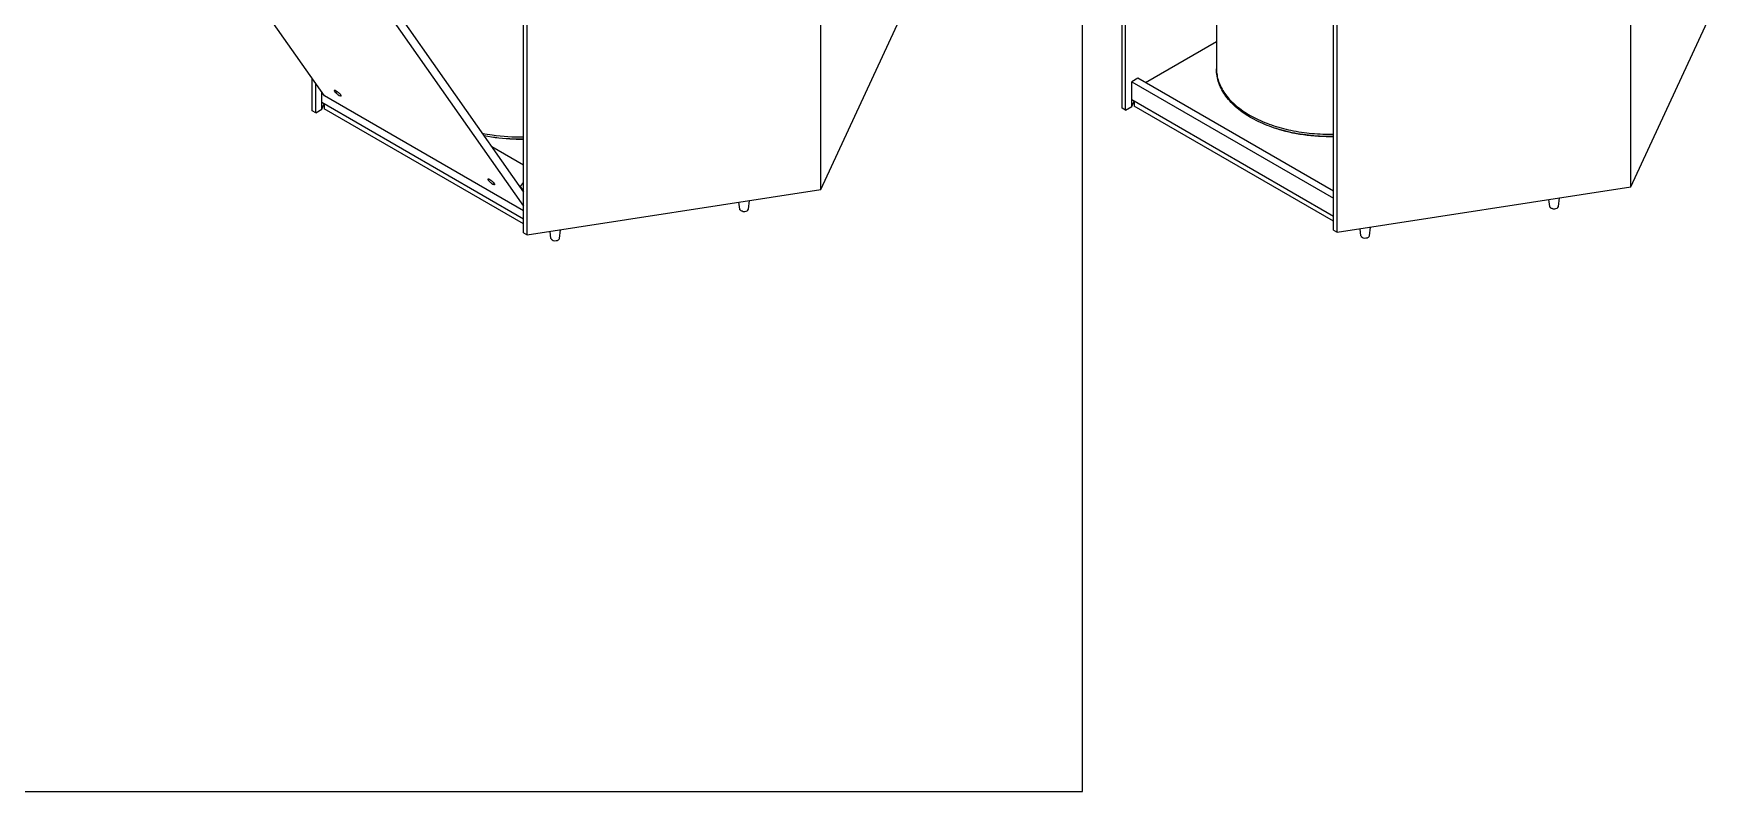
# Model space of a CAD drawing. Header units: millimetres. Extents: x 0 to 1478, y 0 to 841.
# Drawn here: x 706 to 1478, y 0 to 349 of the extents above; entities that cross this region are included whole.
import ezdxf

# ---------------------------------------------------------------- set-up
doc = ezdxf.new("R2010")
doc.units = ezdxf.units.MM
doc.header["$LTSCALE"] = 65.395
doc.layers.get('0').update_dxf_attribs({"linetype": 'CONTINUOUS'})
doc.layers.add('AXIS', color=7, linetype='CONTINUOUS')
doc.layers.add('SURFACES', color=7, linetype='CONTINUOUS')

msp = doc.modelspace()

# ---------------------------------------------------------------- linework, layer by layer
at = {"color": 7, "linetype": 'Continuous'}
for p, q in [((1189, 0), (1189, 841)), ((1441.51, 278.29), (1441.51, 555.9)), ((1068.59, 277.06), (1068.59, 554.67)), ((931.72, 257.08), (931.72, 534.69)), ((933.36, 256.14), (933.36, 533.75)), ((1304.65, 258.31), (1304.65, 535.92)), ((1306.28, 257.37), (1306.28, 534.98)), ((815.16, 435.17), (931.72, 269.34)), ((817.61, 438.22), (931.72, 275.87)), ((839.99, 320.12), (762.41, 430.49)), ((1068.59, 277.06), (1104.82, 355.13)), ((1441.51, 278.29), (1477.75, 356.36)), ((1218.11, 326.24), (1250.75, 345.08)), ((1214.58, 328.28), (1211.75, 326.64)), ((1211.75, 326.64), (1304.65, 273.01)), ((1211.75, 315.21), (1211.75, 326.64)), ((1304.65, 276.27), (1214.58, 328.28)), ((838.82, 313.98), (838.82, 321.78)), ((838.82, 317.25), (931.72, 263.61)), ((931.72, 267.16), (839.99, 320.12)), ((1211.75, 318.48), (1304.65, 264.84)), ((931.72, 288.19), (917.15, 296.61)), ((930.26, 278.44), (931.72, 280.27)), ((1306.28, 257.37), (1441.51, 278.29)), ((933.36, 256.14), (1068.59, 277.06)), ((931.72, 257.08), (933.36, 256.14)), ((1304.65, 258.31), (1306.28, 257.37)), ((0, 0), (1189, 0))]:
    msp.add_line(p, q, dxfattribs=at)
at = {"color": 9, "linetype": 'Continuous'}
msp.add_line((1250.87, 330.44), (1250.88, 330.36), dxfattribs=at)
msp.add_lwpolyline([(1250.88, 330.44), (1250.88, 330.39), (1250.89, 330.36)], dxfattribs=at)
for centre, radius, start, end in [((1268.12, 332.53), 17.37, 180.00103, 183.21726), ((1268.22, 332.53), 17.47, 183.22021, 186.88658)]:
    msp.add_arc(centre, radius, start, end, dxfattribs=at)
at = {"color": 7, "linetype": 'Continuous'}
for points, knots in [([(1304.65, 301.47), (1301.22, 301.39), (1294.41, 301.64), (1284.5, 303.19), (1275.28, 305.84), (1267.09, 309.54), (1260.23, 314.17), (1254.95, 319.63), (1252.08, 324.89), (1250.94, 329.24), (1250.75, 331.44), (1250.75, 332.53)], [0, 0, 0, 0, 0.151097, 0.29905, 0.440323, 0.572122, 0.692859, 0.802643, 0.903603, 0.952104, 1, 1, 1, 1]), ([(931.72, 300.24), (930.18, 300.21), (924.09, 300.23), (917.99, 300.89), (913.52, 301.77)], [0, 0, 0, 0, 0.252613, 1, 1, 1, 1]), ([(931.72, 300.11), (930.19, 300.08), (924.11, 300.11), (918.04, 300.78), (913.58, 301.68)], [0, 0, 0, 0, 0.252821, 1, 1, 1, 1]), ([(1304.65, 301.34), (1300.03, 301.24), (1290.96, 301.76), (1282.08, 303.78), (1277.89, 305.19)], [0, 0, 0, 0, 0.511016, 1, 1, 1, 1])]:
    msp.add_open_spline(points, degree=3, knots=knots, dxfattribs=at)
at = {"color": 9, "linetype": 'Continuous'}
for points, knots in [([(1250.88, 330.36), (1251.01, 329.39), (1251.42, 327.45), (1252.9, 323.59), (1256.02, 318.93), (1261.36, 314.05), (1268.16, 309.86), (1276.19, 306.51), (1285.16, 304.08), (1294.75, 302.68), (1301.34, 302.45), (1304.65, 302.52)], [0, 0, 0, 0, 0.044767, 0.090891, 0.189407, 0.299181, 0.421264, 0.554874, 0.697927, 0.847464, 1, 1, 1, 1]), ([(912.68, 302.95), (914.22, 302.64), (920.51, 301.57), (926.92, 301.19), (931.72, 301.3)], [0, 0, 0, 0, 0.245996, 1, 1, 1, 1])]:
    msp.add_open_spline(points, degree=3, knots=knots, dxfattribs=at)
at = {"layer": 'AXIS', "color": 7, "linetype": 'Continuous'}
for p, q in [((1031.24, 268.01), (1030.86, 271.22)), ((1035.23, 268.01), (1035.7, 271.97)), ((1404.17, 269.24), (1403.79, 272.45)), ((1408.16, 269.24), (1408.63, 273.2)), ((944.32, 254.55), (943.94, 257.78)), ((948.31, 254.55), (948.78, 258.53)), ((1317.25, 255.78), (1316.87, 259.01)), ((1321.24, 255.78), (1321.71, 259.76))]:
    msp.add_line(p, q, dxfattribs=at)
for points, knots in [([(844.58, 322.61), (844.54, 322.56), (844.58, 322.38), (844.66, 322.25), (844.72, 322.17)], [0, 0, 0, 0, 0.346786, 1, 1, 1, 1]), ([(847.55, 320.54), (847.36, 320.81), (846.82, 321.35), (845.98, 322.03), (845.24, 322.48), (844.8, 322.66), (844.61, 322.65), (844.58, 322.61)], [0, 0, 0, 0, 0.271846, 0.603155, 0.87405, 0.956311, 1, 1, 1, 1]), ([(844.72, 322.17), (844.92, 321.89), (845.45, 321.36), (846.29, 320.68), (847.03, 320.22), (847.48, 320.05), (847.66, 320.06), (847.7, 320.1)], [0, 0, 0, 0, 0.271846, 0.603155, 0.87405, 0.956311, 1, 1, 1, 1]), ([(847.7, 320.1), (847.73, 320.14), (847.7, 320.33), (847.61, 320.45), (847.55, 320.54)], [0, 0, 0, 0, 0.346786, 1, 1, 1, 1]), ([(915.29, 281.78), (915.25, 281.74), (915.29, 281.55), (915.37, 281.43), (915.43, 281.35)], [0, 0, 0, 0, 0.346786, 1, 1, 1, 1]), ([(918.26, 279.71), (918.07, 279.99), (917.53, 280.53), (916.7, 281.21), (915.95, 281.66), (915.51, 281.83), (915.32, 281.82), (915.29, 281.78)], [0, 0, 0, 0, 0.271846, 0.603155, 0.87405, 0.956311, 1, 1, 1, 1]), ([(915.43, 281.35), (915.63, 281.07), (916.16, 280.53), (917, 279.85), (917.74, 279.4), (918.19, 279.23), (918.37, 279.23), (918.41, 279.28)], [0, 0, 0, 0, 0.271846, 0.603155, 0.87405, 0.956311, 1, 1, 1, 1]), ([(918.41, 279.28), (918.44, 279.32), (918.41, 279.51), (918.32, 279.63), (918.26, 279.71)], [0, 0, 0, 0, 0.346786, 1, 1, 1, 1]), ([(1032.72, 266.97), (1032.53, 267), (1031.94, 267.14), (1031.29, 267.59), (1031.24, 268.01)], [0, 0, 0, 0, 0.313104, 1, 1, 1, 1]), ([(1032.72, 266.97), (1033.01, 266.93), (1033.9, 266.89), (1035.15, 267.36), (1035.23, 268.01)], [0, 0, 0, 0, 0.309503, 1, 1, 1, 1]), ([(1405.65, 268.2), (1405.45, 268.23), (1404.87, 268.37), (1404.22, 268.81), (1404.17, 269.24)], [0, 0, 0, 0, 0.313104, 1, 1, 1, 1]), ([(1405.65, 268.2), (1405.93, 268.16), (1406.82, 268.12), (1408.08, 268.59), (1408.16, 269.24)], [0, 0, 0, 0, 0.309503, 1, 1, 1, 1]), ([(1317.41, 255.39), (1317.63, 255.12), (1318.38, 254.74), (1319.38, 254.66), (1320.2, 254.83), (1320.83, 255.09), (1321.21, 255.5), (1321.24, 255.79)], [0, 0, 0, 0, 0.237661, 0.531446, 0.675872, 0.805033, 1, 1, 1, 1]), ([(944.49, 254.16), (944.7, 253.89), (945.45, 253.51), (946.45, 253.43), (947.28, 253.6), (947.9, 253.86), (948.28, 254.27), (948.31, 254.56)], [0, 0, 0, 0, 0.237661, 0.531446, 0.675872, 0.805033, 1, 1, 1, 1])]:
    msp.add_open_spline(points, degree=3, knots=knots, dxfattribs=at)
for points in [[(1317.31, 255.56), (1317.28, 255.63), (1317.26, 255.7), (1317.25, 255.78)], [(1317.31, 255.56), (1317.34, 255.5), (1317.37, 255.45), (1317.41, 255.39)], [(944.38, 254.33), (944.35, 254.4), (944.33, 254.47), (944.32, 254.55)], [(944.38, 254.33), (944.41, 254.27), (944.45, 254.22), (944.49, 254.16)]]:
    msp.add_open_spline(points, degree=3, dxfattribs=at)
at = {"layer": 'SURFACES', "color": 7, "linetype": 'Continuous'}
for p, q in [((1207.29, 314.52), (1207.29, 595.4)), ((1208.92, 313.58), (1208.92, 591.19)), ((1250.75, 400.48), (1250.75, 332.53)), ((834.36, 313.29), (834.36, 328.13)), ((836, 312.35), (836, 325.8)), ((839.94, 316.61), (839.94, 314.16)), ((1211.75, 315.21), (1212.87, 317.62)), ((1212.87, 317.84), (1212.87, 315.39)), ((836, 312.35), (834.36, 313.29)), ((836, 312.35), (838.82, 313.98)), ((838.82, 313.98), (839.94, 316.39)), ((931.72, 261.17), (839.94, 314.16)), ((1208.92, 313.58), (1207.29, 314.52)), ((1208.92, 313.58), (1211.75, 315.21)), ((1304.65, 262.39), (1212.87, 315.39)), ((930.26, 278.44), (929.68, 278.77)), ((931.72, 276.36), (930.26, 278.44))]:
    msp.add_line(p, q, dxfattribs=at)

doc.saveas('drawing.dxf')
